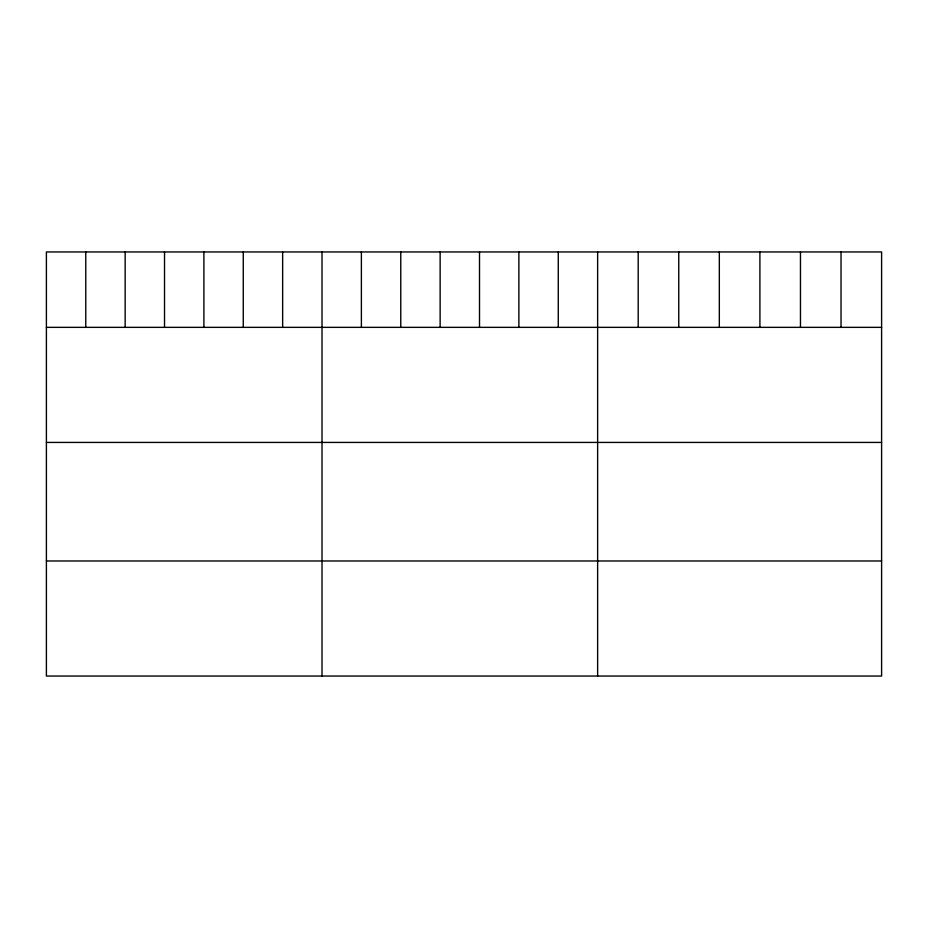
<?xml version="1.0" encoding="UTF-8"?>
<svg xmlns="http://www.w3.org/2000/svg" width="928" height="928" viewBox="0 0 928 928"><rect width="100%" height="100%" fill="white"/><g stroke="black" fill="none" stroke-linecap="round" stroke-linejoin="round"><path stroke-width="1.39" d="M881.6 327.352L881.6 676.048L46.4 676.048L46.4 251.952L881.6 251.952L881.6 327.352L46.4 327.352M46.4 442.424L881.6 442.424M46.4 560.976L881.6 560.976M841.035 251.952L841.035 327.352M800.47 251.952L800.47 327.352M759.904 251.952L759.904 327.352M719.328 251.952L719.328 327.352M678.762 251.952L678.762 327.352M638.197 251.952L638.197 327.352M597.632 251.952L597.632 676.048M558.262 251.952L558.262 327.352M518.88 251.952L518.88 327.352M479.509 251.952L479.509 327.352M440.139 251.952L440.139 327.352M400.768 251.952L400.768 327.352M361.386 251.952L361.386 327.352M322.016 251.952L322.016 676.048M282.646 251.952L282.646 327.352M243.264 251.952L243.264 327.352M203.893 251.952L203.893 327.352M164.523 251.952L164.523 327.352M125.152 251.952L125.152 327.352M85.77 251.952L85.77 327.352"/></g></svg>
